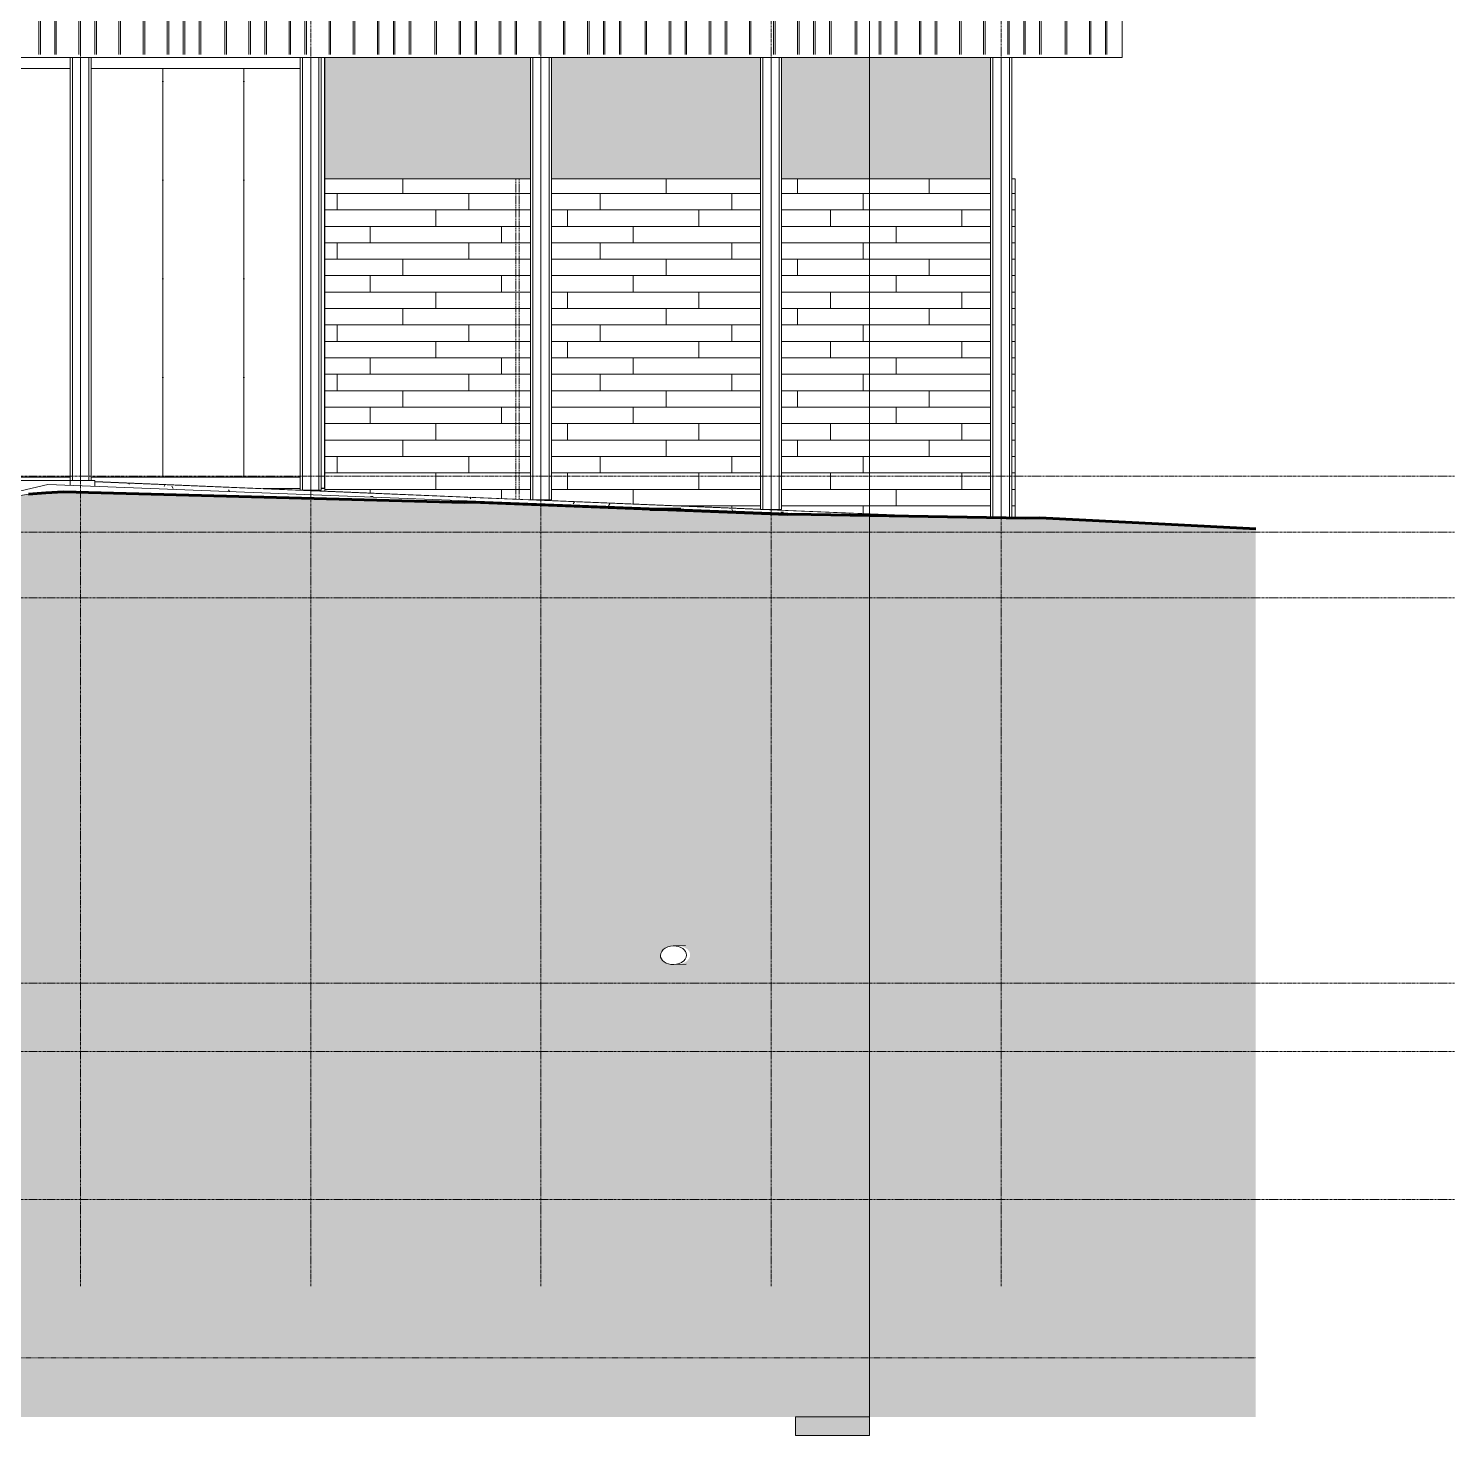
# Model space of a CAD drawing. Header units: inches. Extents: x -3207 to -1935, y -201 to 483.
# Drawn here: x -2282.4 to -1935.5, y -201.4 to 140.9 of the extents above; entities that cross this region are included whole.
import ezdxf

# ---------------------------------------------------------------- set-up
doc = ezdxf.new("R2010")
doc.units = ezdxf.units.IN
doc.header["$MEASUREMENT"] = 0
for name, pattern in [('Aligning Line 1_8_', [0.25, 0.125, -0.125]), ('Dash 1_16_', [0.125, 0.0625, -0.0625]), ('Grid Line 1_2_', [0.875, 0.5, -0.125, 0.125, -0.125])]:
    doc.linetypes.add(name, pattern=pattern)
for name, color, linetype, lineweight in [('A-CLNG', 13, 'Continuous', 18), ('A-DETL-1', 90, 'Dash 1_16_', 9), ('A-FLOR', 192, 'Continuous', 18), ('A-FLOR-LEVL-1', 51, 'Grid Line 1_2_', 9), ('A-GLAZ-CWMG', 51, 'Continuous', 9), ('A-WALL', 113, 'Continuous', 18), ('A-WALL-PATT-1', 111, 'Continuous', 9), ('C-TOPO', 7, 'Continuous', 9), ('C-TOPO-1', 7, 'Continuous', 60), ('C-TOPO-MAJR', 7, 'Continuous', 80), ('G-ANNO-SYMB', 111, 'Aligning Line 1_8_', 9), ('G-ANNO-SYMB-1', 111, 'Continuous', 9), ('I-WALL', 2, 'Continuous', 18), ('P-PIPE', 3, 'Continuous', 9), ('S-COLS', 52, 'Continuous', 9), ('S-FNDN', 32, 'Continuous', 18), ('S-GRID-1', 1, 'Grid Line 1_2_', 9)]:
    doc.layers.add(name, color=color, linetype=linetype, lineweight=lineweight)
pattern_1 = [(0, (-2625.466, 126.9), (15.36, 3.84), [0.634, -10.886, 0.634, -10.886, -61.44]), (0, (-2625.466, 126.9), (15.36, 3.84), [-23.04, 0.634, -22.406, 0.634, -10.886, -26.88]), (0, (-2625.466, 126.9), (15.36, 3.84), [-57.6, 0.634, -7.046, 0.634, -18.566]), (120, (-2619.706, 128.82), (-11.005538, 11.38215), [0.634, -10.886, 0.634, -10.886, -61.44]), (120, (-2619.706, 128.82), (-11.005538, 11.38215), [-23.04, 0.634, -22.406, 0.634, -10.886, -26.88]), (120, (-2619.706, 128.82), (-11.005538, 11.38215), [-57.6, 0.634, -7.046, 0.634, -18.566]), (240, (-2617.786, 136.5), (-4.354462, -15.22215), [0.634, -10.886, 0.634, -10.886, -61.44]), (240, (-2617.786, 136.5), (-4.354462, -15.22215), [-23.04, 0.634, -22.406, 0.634, -10.886, -26.88]), (240, (-2617.786, 136.5), (-4.354462, -15.22215), [-57.6, 0.634, -7.046, 0.634, -18.566])]

# ---------------------------------------------------------------- blocks, each defined once
blk = doc.blocks.new('Rectangular Mullion - Profile_Polycarbonate_Lower-2249733-BUILDING SECTION - NORTH_SOUTH - LOOKING EAST2')
at = {"layer": 'A-GLAZ-CWMG'}
for p, q in [((-2321.34, 31), (-2321.34, 31.75)), ((-2321.34, 31.75), (-2272.34, 31.75)), ((-2267.21, 31.75), (-2216.34, 31.75))]:
    blk.add_line(p, q, dxfattribs=at)
blk = doc.blocks.new('Rectangular Mullion - Profile_Polycarbonate_Upper and left-2249734-BUILDING SECTION - NORTH_SOUTH - LOOKING EAST2')
at = {"layer": 'A-GLAZ-CWMG'}
for p, q in [((-2321.34, 131.25), (-2321.34, 133.87)), ((-2272.34, 131.25), (-2321.34, 131.25)), ((-2216.34, 131.25), (-2267.21, 131.25))]:
    blk.add_line(p, q, dxfattribs=at)
blk = doc.blocks.new('Section - 3_32_ x 3_8_-54337-BUILDING SECTION - NORTH_SOUTH - LOOKING EAST2')
at = {"layer": 'G-ANNO-SYMB-1'}
blk.add_hatch(color=256, dxfattribs=at).paths.add_polyline_path([(-2782.8, -166.82), (-2800.8, -166.82), (-2800.8, -171.32), (-2782.8, -171.32)], flags=0)
for p, q in [((-2800.8, -171.32), (-2800.8, -166.82)), ((-2800.8, -166.82), (-2782.8, -166.82)), ((-2782.8, -166.82), (-2782.8, -171.32)), ((-2782.8, -171.32), (-2800.8, -171.32))]:
    blk.add_line(p, q, dxfattribs=at)

msp = doc.modelspace()

# ---------------------------------------------------------------- hatches: boundary and pattern name
at = {"layer": 'A-WALL-PATT-1'}
h = msp.add_hatch(dxfattribs=at)
h.set_pattern_fill('FP_2', color=256, style=0, pattern_type=2)
h.set_pattern_definition([(90, (-2020.087, 122.25), (-51.125, 3e-15), [24, 0, 0, 0]), (90, (-2014.587, 122.25), (-51.125, 3e-15), [24, 0, 0, 0]), (90, (-2014.21, 122.25), (-51.125, 3e-15), [24, 0, 0, 0]), (90, (-2010.71, 122.25), (-51.125, 3e-15), [24, 0, 0, 0]), (90, (-2010.337, 122.25), (-51.125, 3e-15), [24, 0, 0, 0]), (90, (-2004.837, 122.25), (-51.125, 3e-15), [24, 0, 0, 0]), (90, (-2004.46, 122.25), (-51.125, 3e-15), [24, 0, 0, 0]), (90, (-1993.087, 122.25), (-51.125, 3e-15), [24, 0, 0, 0]), (90, (-1992.71, 122.25), (-51.125, 3e-15), [24, 0, 0, 0]), (90, (-1989.21, 122.25), (-51.125, 3e-15), [24, 0, 0, 0]), (90, (-1988.837, 122.25), (-51.125, 3e-15), [24, 0, 0, 0]), (90, (-1985.337, 122.25), (-51.125, 3e-15), [24, 0, 0, 0]), (90, (-1984.96, 122.25), (-51.125, 3e-15), [24, 0, 0, 0]), (90, (-1979.087, 122.25), (-51.125, 3e-15), [24, 0, 0, 0]), (90, (-1978.71, 122.25), (-51.125, 3e-15), [24, 0, 0, 0]), (90, (-1973.21, 122.25), (-51.125, 3e-15), [24, 0, 0, 0]), (90, (-1972.837, 122.25), (-51.125, 3e-15), [24, 0, 0, 0]), (90, (-1969.337, 122.25), (-51.125, 3e-15), [24, 0, 0, 0]), (90, (-1998.96, 122.25), (-51.125, 3e-15), [24, 0, 0, 0]), (90, (-1998.587, 122.25), (-51.125, 3e-15), [24, 0, 0, 0])])
h.paths.add_polyline_path([(-2334.33668, 133.875), (-2334.33668, 134), (-2335.58668, 134), (-2335.58668, 133.875)], flags=0)
h.paths.add_polyline_path([(-2327.83668, 133.875), (-2327.83668, 134), (-2328.58668, 134), (-2328.58668, 133.875)], flags=0)
h.paths.add_polyline_path([(-2129.1427, 134.625), (-2016.33668, 134.625), (-2016.33668, 265.89433), (-2526.16624, 265.89433), (-2307.77418, 247.69499), (-2307.77418, 236.65686), (-2326.33668, 238.20374), (-2326.33668, 238.0984), (-2325.83668, 238.0984), (-2325.83668, 149.625), (-2290.33668, 149.625), (-2290.33668, 134.625), (-2274.4417, 134.625)], flags=0)
h.paths.add_polyline_path([(-2049.89918, 179.125), (-2097.64918, 179.125), (-2097.64918, 227.125), (-2049.89918, 227.125), (-2049.89918, 179.77274)], flags=0)
h.paths.add_polyline_path([(-2528.71495, 248.75), (-2526.47398, 248.75), (-2527.61793, 249.96545), (-2528.76189, 248.75)], flags=0)
h.paths.add_polyline_path([(-2535.64918, 257.4821), (-2527.73179, 265.89433), (-2535.64918, 265.89433), (-2535.64918, 264.55623)], flags=0)
h = msp.add_hatch(dxfattribs=at)
h.set_pattern_fill('FP_16', color=256, style=0, pattern_type=2)
h.set_pattern_definition([(90, (-2190.714, 32), (-19.685, 1e-15), [24, 0, 0, 0])])
h.paths.add_polyline_path([(-2210.39918, 29.0625), (-2210.39918, 133.875), (-2211.21168, 133.875), (-2211.21168, 29.0625)], flags=0)
h.paths.add_polyline_path([(-2216.33668, 31.75), (-2216.33668, 131.25), (-2267.21168, 131.25), (-2267.21168, 31.75), (-2266.33668, 31.75)], flags=0)
h.paths.add_polyline_path([(-2274.33668, 31.75), (-2272.33668, 31.75), (-2272.33668, 131.25), (-2321.33668, 131.25), (-2321.33668, 31.75), (-2274.4417, 31.75)], flags=0)
h = msp.add_hatch(dxfattribs=at)
h.set_pattern_fill('FP_17', color=256, style=0, pattern_type=2)
h.set_pattern_definition([(212.005, (-2627.079, 130.931), (-80.619876, -53.746335), [2.535, -250.987]), (213.69, (-2625.466, 132.006), (-26.87387, -26.87325), [1.938, -94.955]), (198.435, (-2624.66, 132.274), (-53.747, -26.8734), [0.85, -84.131]), (180, (-2623.585, 132.274), (-3e-15, -26.873), [1.075, -25.798]), (161.565, (-2622.779, 132.006), (-26.87304, 2e-05), [0.85, -84.131]), (333.435, (-2622.51, 151.354), (26.87306, 2e-05), [1.202, -58.889]), (296.565, (-2622.779, 151.892), (26.87304, -26.8731), [0.601, -59.49]), (270, (-2622.78, 153.236), (26.873, 2e-15), [1.344, -25.53]), (186.34, (-2622.51, 135.768), (-214.986308, -26.872903), [2.433, -240.914]), (296.565, (-2616.598, 152.429), (26.87304, -26.8731), [0.601, -59.49]), (303.69, (-2617.136, 153.236), (26.87325, -26.87387), [0.969, -95.924]), (229.399, (-2612.836, 141.411), (-134.365571, -161.240653), [2.478, -245.282]), (243.435, (-2612.03, 143.024), (2e-05, -26.87306), [1.803, -58.288]), (213.69, (-2602.624, 140.068), (-26.87387, -26.87325), [0.969, -95.924]), (33.69, (-2610.686, 132.543), (26.87387, 26.87325), [0.969, -95.924]), (0, (-2611.223, 132.543), (0, 26.873), [0.537, -26.336]), (333.435, (-2611.761, 132.812), (26.87306, 2e-05), [0.601, -59.49]), (284.036, (-2612.03, 133.887), (26.87309, -80.61944), [1.108, -109.693]), (270, (-2612.03, 134.424), (26.873, 2e-15), [0.537, -26.336]), (243.435, (-2612.03, 134.962), (2e-05, -26.87306), [0.601, -59.49]), (135, (-2612.03, 135.23), (-26.8729, 2e-15), [0.38, -37.625]), (90, (-2612.03, 134.962), (-26.873, 2e-15), [0.269, -26.605]), (18.435, (-2602.355, 147.323), (53.747, 26.8734), [1.7, -83.281]), (6.34, (-2600.743, 147.861), (214.986308, 26.872903), [2.433, -240.914]), (180, (-2601.818, 141.41), (-3e-15, -26.873), [1.612, -25.261]), (197.354, (-2597.518, 142.755), (-80.6202226, -26.87323), [4.505, -445.973]), (198.435, (-2596.712, 143.024), (-53.747, -26.8734), [0.85, -84.131]), (213.69, (-2595.906, 143.561), (-26.87387, -26.87325), [0.969, -95.924]), (251.565, (-2595.637, 144.367), (-2e-05, -26.87304), [0.85, -84.131]), (243.435, (-2595.368, 144.905), (2e-05, -26.87306), [0.601, -59.49]), (270, (-2595.368, 145.442), (26.873, 2e-15), [0.537, -26.336]), (293.199, (-2596.174, 147.323), (26.874084, -53.74642), [2.047, -202.614]), (315, (-2596.981, 148.13), (26.8729, 0), [1.14, -36.864]), (0, (-2598.324, 148.13), (0, 26.873), [1.344, -25.53]), (341.565, (-2604.236, 141.68), (26.87304, -2e-05), [0.85, -84.131]), (303.69, (-2604.774, 142.486), (26.87325, -26.87387), [0.969, -95.924]), (279.462, (-2605.043, 144.099), (26.87256, -134.366403), [1.635, -161.829]), (270, (-2605.043, 145.71), (26.873, 2e-15), [1.612, -25.261]), (239.036, (-2604.236, 147.055), (-26.873028, -53.74617), [1.567, -155.13]), (188.13, (-2602.355, 147.323), (-161.240193, -26.872598), [1.9, -188.123]), (116.565, (-2622.242, 146.517), (-26.87304, 26.8731), [0.601, -59.49]), (135, (-2621.704, 145.98), (-26.8729, 2e-15), [0.76, -37.244]), (168.69, (-2620.36, 145.711), (-26.872813, 0.00023), [1.37, -135.657]), (191.31, (-2619.017, 145.98), (-107.493183, -26.873136), [1.37, -135.657]), (194.036, (-2617.942, 146.249), (-80.61944, -26.87309), [1.108, -109.693]), (236.31, (-2617.404, 147.055), (-26.87322, -53.74604), [0.969, -95.924]), (236.31, (-2616.867, 147.861), (-26.87322, -53.74604), [0.969, -95.924]), (270, (-2616.867, 148.667), (26.873, 2e-15), [0.806, -26.067]), (291.801, (-2617.404, 150.011), (26.872702, -53.746922), [1.447, -143.27]), (116.565, (-2617.136, 144.367), (-26.87304, 26.8731), [1.202, -58.889]), (168.69, (-2615.792, 144.099), (-26.872813, 0.00023), [1.37, -135.657]), (194.036, (-2614.717, 144.367), (-80.61944, -26.87309), [1.108, -109.693]), (225, (-2613.911, 145.174), (2e-15, -26.8729), [1.14, -36.864]), (251.565, (-2613.642, 145.98), (-2e-05, -26.87304), [0.85, -84.131]), (296.565, (-2614.18, 147.055), (26.87304, -26.8731), [1.202, -58.889]), (315, (-2614.717, 147.592), (26.8729, 0), [0.76, -37.244]), (326.31, (-2615.523, 148.13), (53.74604, -26.87322), [0.969, -95.924]), (0, (-2616.06, 148.13), (0, 26.873), [0.537, -26.336]), (33.69, (-2616.867, 147.592), (26.87387, 26.87325), [0.969, -95.924]), (71.565, (-2617.136, 146.786), (2e-05, 26.87304), [0.85, -84.131]), (63.435, (-2617.404, 146.249), (-2e-05, 26.87306), [0.601, -59.49]), (71.565, (-2617.673, 145.442), (2e-05, 26.87304), [0.85, -84.131]), (104.036, (-2617.673, 144.367), (-26.87309, 80.61944), [1.108, -109.693]), (45, (-2618.211, 143.83), (0, 26.8729), [0.76, -37.244]), (18.435, (-2619.017, 143.561), (53.747, 26.8734), [0.85, -84.131]), (0, (-2620.36, 143.56), (0, 26.873), [1.344, -25.53]), (14.036, (-2621.435, 143.292), (80.61944, 26.87309), [1.108, -109.693]), (341.565, (-2622.242, 143.561), (26.87304, -2e-05), [0.85, -84.131]), (270, (-2622.242, 144.367), (26.873, 2e-15), [0.806, -26.067]), (225, (-2621.435, 145.174), (2e-15, -26.8729), [1.14, -36.864]), (198.435, (-2619.823, 145.711), (-53.747, -26.8734), [1.7, -83.281]), (180, (-2618.48, 145.71), (-3e-15, -26.873), [1.344, -25.53]), (153.435, (-2617.942, 145.442), (-26.87306, -2e-05), [0.601, -59.49]), (206.565, (-2607.73, 141.143), (-26.8731, -26.87304), [0.601, -59.49]), (146.31, (-2606.924, 140.605), (-53.74604, 26.87322), [0.969, -95.924]), (119.745, (-2605.849, 138.724), (-80.619755, 134.36604), [2.167, -214.493]), (95.711, (-2605.58, 136.037), (-26.874985, 241.859121), [2.701, -267.372]), (90, (-2605.58, 135.768), (-26.873, 2e-15), [0.269, -26.605]), (63.435, (-2605.849, 135.23), (-2e-05, 26.87306), [0.601, -59.49]), (26.565, (-2606.386, 134.962), (26.8731, 26.87304), [0.601, -59.49]), (0, (-2607.192, 134.962), (0, 26.873), [0.806, -26.067]), (0, (-2607.46, 134.962), (0, 26.873), [0.269, -26.605]), (0, (-2608, 134.962), (0, 26.873), [0.537, -26.336]), (326.31, (-2608.805, 135.499), (53.74604, -26.87322), [0.969, -95.924]), (333.435, (-2609.342, 135.768), (26.87306, 2e-05), [0.601, -59.49]), (284.036, (-2609.611, 136.843), (26.87309, -80.61944), [1.108, -109.693]), (270, (-2609.61, 137.38), (26.873, 2e-15), [0.537, -26.336]), (270, (-2609.61, 138.187), (26.873, 2e-15), [0.806, -26.067]), (258.69, (-2609.342, 139.53), (-0.00023, -26.872813), [1.37, -135.657]), (231.34, (-2608.267, 140.874), (-80.620223, -107.493037), [1.721, -170.352]), (270, (-2602.624, 140.336), (26.873, 2e-15), [0.269, -26.605]), (270, (-2602.624, 140.605), (26.873, 2e-15), [0.269, -26.605]), (326.31, (-2603.43, 141.143), (53.74604, -26.87322), [0.969, -95.924]), (333.435, (-2605.043, 141.949), (26.87306, 2e-05), [1.803, -58.288]), (0, (-2606.386, 141.95), (0, 26.873), [1.344, -25.53]), (63.435, (-2606.655, 141.411), (-2e-05, 26.87306), [0.601, -59.49]), (90, (-2606.655, 140.336), (-26.873, 2e-15), [1.075, -25.798]), (135, (-2605.849, 139.53), (-26.8729, 2e-15), [1.14, -36.864]), (161.565, (-2605.043, 139.261), (-26.87304, 2e-05), [0.85, -84.131]), (180, (-2604.236, 139.26), (-3e-15, -26.873), [0.806, -26.067]), (198.435, (-2603.43, 139.53), (-53.747, -26.8734), [0.85, -84.131]), (351.87, (-2613.911, 154.042), (26.873028, -0.000376), [3.8, -186.222]), (14.036, (-2614.986, 153.773), (80.61944, 26.87309), [1.108, -109.693]), (53.13, (-2615.792, 152.698), (53.746544, 80.620104), [1.344, -133.023]), (95.194, (-2615.523, 149.742), (-26.871261, 268.732839), [2.968, -293.857]), (101.31, (-2615.254, 148.398), (-26.873136, 107.493183), [1.37, -135.657]), (143.13, (-2614.18, 147.592), (-80.620104, 53.746544), [1.344, -133.023]), (161.565, (-2613.373, 147.323), (-26.87304, 2e-05), [0.85, -84.131]), (198.435, (-2612.567, 147.592), (-53.747, -26.8734), [0.85, -84.131]), (225, (-2611.223, 148.936), (2e-15, -26.8729), [1.9, -36.104]), (228.814, (-2609.342, 151.086), (-161.239614, -188.112355), [2.857, -282.81]), (251.565, (-2609.074, 151.892), (-2e-05, -26.87304), [0.85, -84.131]), (270, (-2609.074, 152.16), (26.873, 2e-15), [0.269, -26.605]), (288.435, (-2609.342, 152.967), (26.8734, -53.747), [0.85, -84.131]), (326.31, (-2610.149, 153.504), (53.74604, -26.87322), [0.969, -95.924]), (90, (-2622.51, 147.055), (-26.873, 2e-15), [1.881, -24.992]), (338.199, (-2618.748, 150.548), (80.619823, -26.87288), [1.447, -143.27]), (0, (-2620.36, 150.548), (0, 26.873), [1.612, -25.261]), (30.964, (-2621.704, 149.742), (80.6192, 53.74697), [1.567, -155.13]), (45, (-2622.51, 148.936), (0, 26.8729), [1.14, -36.864]), (90, (-2626.81, 138.455), (-26.873, 2e-15), [1.881, -24.992]), (116.565, (-2626.004, 136.843), (-26.87304, 26.8731), [1.803, -58.288]), (153.435, (-2624.391, 136.037), (-26.87306, -2e-05), [1.803, -58.288]), (180, (-2623.048, 136.037), (-3e-15, -26.873), [1.344, -25.53]), (218.66, (-2621.704, 137.112), (-26.873042, -26.873378), [1.721, -170.352]), (231.34, (-2620.629, 138.455), (-80.620223, -107.493037), [1.721, -170.352]), (213.69, (-2619.017, 139.53), (-26.87387, -26.87325), [1.938, -94.955]), (239.036, (-2618.211, 140.874), (-26.873028, -53.74617), [1.567, -155.13]), (270, (-2618.21, 141.41), (26.873, 2e-15), [0.537, -26.336]), (270, (-2618.21, 142.218), (26.873, 2e-15), [0.806, -26.067]), (315, (-2619.017, 143.024), (26.8729, 0), [1.14, -36.864]), (350.538, (-2620.629, 143.292), (26.873645, 0.00015), [1.635, -161.829]), (14.036, (-2622.779, 142.755), (80.61944, 26.87309), [2.216, -108.585]), (18.435, (-2625.198, 141.949), (53.747, 26.8734), [2.549, -82.431]), (45, (-2626.004, 141.143), (0, 26.8729), [1.14, -36.864]), (45, (-2626.81, 140.336), (0, 26.8729), [1.14, -36.864]), (108.435, (-2620.898, 134.424), (-26.8734, 53.747), [1.7, -83.281]), (126.87, (-2620.092, 133.349), (-26.87385, 26.87335), [1.344, -133.023]), (146.31, (-2619.285, 132.812), (-53.74604, 26.87322), [0.969, -95.924]), (161.565, (-2618.479, 132.543), (-26.87304, 2e-05), [0.85, -84.131]), (135, (-2617.673, 131.737), (-26.8729, 2e-15), [1.14, -36.864]), (161.565, (-2616.867, 131.468), (-26.87304, 2e-05), [0.85, -84.131]), (180, (-2616.06, 131.468), (-3e-15, -26.873), [0.806, -26.067]), (206.565, (-2615.523, 131.737), (-26.8731, -26.87304), [0.601, -59.49]), (206.565, (-2614.448, 132.274), (-26.8731, -26.87304), [1.202, -58.889]), (189.462, (-2612.836, 132.543), (-134.366403, -26.87256), [1.635, -161.829]), (243.435, (-2612.298, 133.618), (2e-05, -26.87306), [1.202, -58.889]), (270, (-2612.298, 133.887), (26.873, 2e-15), [0.269, -26.605]), (270, (-2612.298, 134.424), (26.873, 2e-15), [0.537, -26.336]), (326.31, (-2613.105, 136.037), (53.74604, -26.87322), [0.969, -95.924]), (327.995, (-2615.254, 137.38), (134.367248, -80.618618), [2.535, -250.987]), (329.036, (-2616.598, 138.187), (53.74617, -26.873028), [1.567, -155.13]), (341.565, (-2618.211, 138.724), (26.87304, -2e-05), [1.7, -83.281]), (0, (-2619.285, 138.724), (0, 26.873), [1.075, -25.798]), (33.69, (-2620.092, 138.187), (26.87387, 26.87325), [0.969, -95.924]), (53.13, (-2620.898, 137.112), (53.746544, 80.620104), [1.344, -133.023]), (63.435, (-2621.435, 136.037), (-2e-05, 26.87306), [1.202, -58.889]), (225, (-2609.074, 133.887), (2e-15, -26.8729), [1.14, -36.864]), (236.31, (-2608.536, 134.693), (-26.87322, -53.74604), [0.969, -95.924]), (270, (-2608.536, 134.962), (26.873, 2e-15), [0.269, -26.605]), (315, (-2609.074, 135.499), (26.8729, 0), [0.76, -37.244]), (333.435, (-2610.149, 136.037), (26.87306, 2e-05), [1.202, -58.889]), (18.435, (-2611.761, 135.499), (53.747, 26.8734), [1.7, -83.281]), (75.964, (-2612.03, 134.424), (-0.00036, 26.87343), [1.108, -109.693]), (71.565, (-2624.123, 129.318), (2e-05, 26.87304), [0.85, -84.131]), (135, (-2623.585, 128.781), (-26.8729, 2e-15), [0.76, -37.244]), (146.31, (-2622.779, 128.243), (-53.74604, 26.87322), [0.969, -95.924]), (153.435, (-2621.704, 127.706), (-26.87306, -2e-05), [1.202, -58.889]), (180, (-2621.435, 127.706), (-3e-15, -26.873), [0.269, -26.605]), (161.565, (-2620.629, 127.437), (-26.87304, 2e-05), [0.85, -84.131]), (180, (-2619.554, 127.437), (-3e-15, -26.873), [1.075, -25.798]), (198.435, (-2618.748, 127.706), (-53.747, -26.8734), [0.85, -84.131]), (210.964, (-2617.404, 128.512), (-80.6192, -53.74697), [1.567, -155.13]), (206.565, (-2616.867, 128.781), (-26.8731, -26.87304), [0.601, -59.49]), (251.565, (-2616.598, 129.587), (-2e-05, -26.87304), [0.85, -84.131]), (303.69, (-2617.136, 130.393), (26.87325, -26.87387), [0.969, -95.924]), (306.87, (-2617.942, 131.468), (26.87385, -26.87335), [1.344, -133.023]), (323.13, (-2619.017, 132.274), (80.620104, -53.746544), [1.344, -133.023]), (345.964, (-2620.092, 132.543), (26.87343, 0.00036), [1.108, -109.693]), (18.435, (-2620.898, 132.274), (53.747, 26.8734), [0.85, -84.131]), (30.964, (-2622.242, 131.468), (80.6192, 53.74697), [1.567, -155.13]), (39.806, (-2623.854, 130.125), (26.872563, 26.87335), [2.099, -207.788]), (135, (-2615.792, 127.706), (-26.8729, 2e-15), [0.38, -37.625]), (153.435, (-2615.254, 127.437), (-26.87306, -2e-05), [0.601, -59.49]), (191.31, (-2613.911, 127.706), (-107.493183, -26.873136), [1.37, -135.657]), (165.964, (-2612.836, 127.437), (-26.87343, -0.00036), [1.108, -109.693]), (175.236, (-2609.611, 127.169), (-26.872853, -0.000164), [3.236, -320.361]), (206.565, (-2609.074, 127.437), (-26.8731, -26.87304), [0.601, -59.49]), (225, (-2608.536, 127.975), (2e-15, -26.8729), [0.76, -37.244]), (270, (-2608.536, 129.318), (26.873, 2e-15), [1.344, -25.53]), (270, (-2608.536, 130.125), (26.873, 2e-15), [0.806, -26.067]), (308.66, (-2609.611, 131.468), (26.873378, -26.873042), [1.721, -170.352]), (338.199, (-2610.955, 132.006), (80.619823, -26.87288), [1.447, -143.27]), (348.69, (-2612.298, 132.274), (26.872813, -0.00023), [1.37, -135.657]), (18.435, (-2614.717, 131.468), (53.747, 26.8734), [2.549, -82.431]), (36.87, (-2615.792, 130.662), (26.87335, 26.87385), [1.344, -133.023]), (68.199, (-2616.329, 129.318), (26.87288, 80.619823), [1.447, -143.27]), (101.31, (-2616.061, 127.975), (-26.873136, 107.493183), [1.37, -135.657]), (348.69, (-2618.479, 153.504), (26.872813, -0.00023), [1.37, -135.657]), (354.806, (-2621.435, 153.773), (26.873363, 0.000201), [2.968, -293.857]), (0, (-2622.242, 153.773), (0, 26.873), [0.806, -26.067]), (45, (-2622.779, 153.236), (0, 26.8729), [0.76, -37.244]), (180, (-2620.63, 150.817), (-3e-15, -26.873), [0.806, -26.067]), (188.13, (-2618.748, 151.086), (-161.240193, -26.872598), [1.9, -188.123]), (172.875, (-2616.598, 150.817), (-26.87349, 0.00024), [2.167, -214.493]), (225, (-2616.329, 151.086), (2e-15, -26.8729), [0.38, -37.625]), (270, (-2616.33, 151.892), (26.873, 2e-15), [0.806, -26.067]), (161.565, (-2607.73, 152.698), (-26.87304, 2e-05), [0.85, -84.131]), (180, (-2606.655, 152.698), (-3e-15, -26.873), [1.075, -25.798]), (198.435, (-2605.849, 152.967), (-53.747, -26.8734), [0.85, -84.131]), (170.538, (-2604.236, 152.698), (-26.873645, -0.00015), [1.635, -161.829]), (213.69, (-2603.43, 153.236), (-26.87387, -26.87325), [0.969, -95.924]), (270, (-2603.43, 153.504), (26.873, 2e-15), [0.269, -26.605]), (296.565, (-2603.699, 154.042), (26.87304, -26.8731), [0.601, -59.49]), (341.565, (-2605.311, 154.579), (26.87304, -2e-05), [1.7, -83.281]), (341.565, (-2606.924, 155.117), (26.87304, -2e-05), [1.7, -83.281]), (14.036, (-2607.999, 154.848), (80.61944, 26.87309), [1.108, -109.693]), (45, (-2608.805, 154.042), (0, 26.8729), [1.14, -36.864]), (104.036, (-2608.536, 152.967), (-26.87309, 80.61944), [1.108, -109.693]), (0, (-2629.497, 129.587), (0, 26.873), [0.269, -26.605]), (315, (-2630.035, 130.125), (26.8729, 0), [0.76, -37.244]), (274.764, (-2630.304, 133.349), (26.875449, -295.606197), [3.236, -320.361]), (255.964, (-2630.035, 134.424), (0.00036, -26.87343), [1.108, -109.693]), (225, (-2629.497, 134.962), (2e-15, -26.8729), [0.76, -37.244]), (198.435, (-2627.079, 135.768), (-53.747, -26.8734), [2.549, -82.431]), (180, (-2626.81, 135.768), (-3e-15, -26.873), [0.269, -26.605]), (171.87, (-2624.929, 135.499), (-26.873028, 0.000376), [1.9, -188.123]), (146.31, (-2621.704, 135.23), (-53.74604, 26.87322), [0.969, -95.924]), (108.435, (-2621.167, 133.618), (-26.8734, 53.747), [1.7, -83.281]), (90, (-2621.167, 133.35), (-26.873, 2e-15), [0.269, -26.605]), (71.565, (-2621.435, 132.543), (2e-05, 26.87304), [0.85, -84.131]), (26.565, (-2621.973, 132.274), (26.8731, 26.87304), [0.601, -59.49]), (18.435, (-2622.779, 132.006), (53.747, 26.8734), [0.85, -84.131]), (126.87, (-2608.267, 130.125), (-26.87385, 26.87335), [1.344, -133.023]), (123.69, (-2607.73, 129.318), (-26.87325, 26.87387), [0.969, -95.924]), (149.036, (-2606.386, 128.512), (-53.74617, 26.873028), [1.567, -155.13]), (168.69, (-2605.043, 128.243), (-26.872813, 0.00023), [1.37, -135.657]), (213.69, (-2604.236, 128.781), (-26.87387, -26.87325), [0.969, -95.924]), (251.565, (-2603.968, 129.587), (-2e-05, -26.87304), [0.85, -84.131]), (270, (-2603.968, 129.856), (26.873, 2e-15), [0.269, -26.605]), (279.462, (-2604.236, 131.468), (26.87256, -134.366403), [1.635, -161.829]), (243.435, (-2603.968, 132.006), (2e-05, -26.87306), [0.601, -59.49]), (270, (-2603.968, 132.274), (26.873, 2e-15), [0.269, -26.605]), (296.565, (-2604.774, 133.887), (26.87304, -26.8731), [1.803, -58.288]), (329.036, (-2606.118, 134.693), (53.74617, -26.873028), [1.567, -155.13]), (8.13, (-2607.999, 134.424), (161.240193, 26.872598), [1.9, -188.123]), (45, (-2609.074, 133.349), (0, 26.8729), [1.52, -36.484]), (45, (-2609.611, 132.812), (0, 26.8729), [0.76, -37.244]), (90, (-2609.61, 132.006), (-26.873, 2e-15), [0.806, -26.067]), (123.69, (-2609.074, 131.2), (-26.87325, 26.87387), [0.969, -95.924]), (101.31, (-2605.043, 136.037), (-26.873136, 107.493183), [1.37, -135.657]), (108.435, (-2604.774, 135.23), (-26.8734, 53.747), [0.85, -84.131]), (135, (-2604.505, 134.962), (-26.8729, 2e-15), [0.38, -37.625]), (180, (-2603.7, 134.962), (-3e-15, -26.873), [0.806, -26.067]), (213.69, (-2602.893, 135.499), (-26.87387, -26.87325), [0.969, -95.924]), (187.125, (-2600.743, 135.768), (-188.113443, -26.873064), [2.167, -214.493]), (236.31, (-2600.205, 136.574), (-26.87322, -53.74604), [0.969, -95.924]), (270, (-2600.205, 136.843), (26.873, 2e-15), [0.269, -26.605]), (288.435, (-2600.474, 137.649), (26.8734, -53.747), [0.85, -84.131]), (285.945, (-2601.012, 139.53), (26.872526, -80.620535), [1.956, -193.684]), (315, (-2601.549, 140.068), (26.8729, 0), [0.76, -37.244]), (18.435, (-2602.355, 139.799), (53.747, 26.8734), [0.85, -84.131]), (29.745, (-2604.236, 138.724), (134.36604, 80.619755), [2.167, -214.493]), (18.435, (-2605.043, 138.455), (53.747, 26.8734), [0.85, -84.131]), (75.964, (-2605.311, 137.38), (-0.00036, 26.87343), [1.108, -109.693]), (180, (-2613.105, 144.367), (-3e-15, -26.873), [0.806, -26.067]), (180, (-2612.567, 144.367), (-3e-15, -26.873), [0.537, -26.336]), (135, (-2612.03, 143.83), (-26.8729, 2e-15), [0.76, -37.244]), (90, (-2612.03, 143.024), (-26.873, 2e-15), [0.806, -26.067]), (26.565, (-2616.061, 138.724), (26.8731, 26.87304), [1.803, -58.288]), (341.565, (-2616.867, 138.993), (26.87304, -2e-05), [0.85, -84.131]), (300.964, (-2617.673, 140.336), (53.74697, -80.6192), [1.567, -155.13]), (71.565, (-2612.567, 141.143), (2e-05, 26.87304), [0.85, -84.131]), (90, (-2612.567, 139.8), (-26.873, 2e-15), [1.344, -25.53]), (123.69, (-2612.03, 138.993), (-26.87325, 26.87387), [0.969, -95.924]), (153.435, (-2610.955, 138.455), (-26.87306, -2e-05), [1.202, -58.889]), (198.435, (-2610.149, 138.724), (-53.747, -26.8734), [0.85, -84.131]), (243.435, (-2609.88, 139.261), (2e-05, -26.87306), [0.601, -59.49]), (255.964, (-2609.611, 140.336), (0.00036, -26.87343), [1.108, -109.693]), (251.565, (-2609.342, 141.143), (-2e-05, -26.87304), [0.85, -84.131]), (291.801, (-2609.88, 142.486), (26.872702, -53.746922), [1.447, -143.27]), (323.13, (-2610.955, 143.292), (80.620104, -53.746544), [1.344, -133.023]), (18.435, (-2611.761, 143.024), (53.747, 26.8734), [0.85, -84.131]), (63.435, (-2612.298, 141.949), (-2e-05, 26.87306), [1.202, -58.889]), (135, (-2614.448, 137.112), (-26.8729, 2e-15), [1.14, -36.864]), (149.036, (-2613.105, 136.305), (-53.74617, 26.873028), [1.567, -155.13]), (146.31, (-2612.298, 135.768), (-53.74604, 26.87322), [0.969, -95.924]), (180, (-2611.76, 135.768), (-3e-15, -26.873), [0.537, -26.336]), (210.964, (-2610.417, 136.574), (-80.6192, -53.74697), [1.567, -155.13]), (243.435, (-2610.149, 137.112), (2e-05, -26.87306), [0.601, -59.49]), (303.69, (-2610.686, 137.918), (26.87325, -26.87387), [0.969, -95.924]), (321.34, (-2612.03, 138.993), (107.493037, -80.620223), [1.721, -170.352]), (345.964, (-2613.105, 139.261), (26.87343, 0.00036), [1.108, -109.693]), (11.31, (-2614.448, 138.993), (107.493183, 26.873136), [1.37, -135.657]), (26.565, (-2614.986, 138.724), (26.8731, 26.87304), [0.601, -59.49]), (71.565, (-2615.254, 137.918), (2e-05, 26.87304), [0.85, -84.131]), (15.945, (-2615.792, 143.83), (80.620535, 26.872526), [1.956, -193.684]), (29.745, (-2617.673, 142.755), (134.36604, 80.619755), [2.167, -214.493]), (63.435, (-2617.942, 142.218), (-2e-05, 26.87306), [0.601, -59.49]), (90, (-2617.942, 141.41), (-26.873, 2e-15), [0.806, -26.067]), (104.036, (-2617.673, 140.336), (-26.87309, 80.61944), [1.108, -109.693]), (120.964, (-2616.867, 138.993), (-53.74697, 80.6192), [1.567, -155.13]), (153.435, (-2601.818, 153.236), (-26.87306, -2e-05), [0.601, -59.49]), (180, (-2601.28, 153.236), (-3e-15, -26.873), [0.537, -26.336]), (209.745, (-2599.399, 154.311), (-134.36604, -80.619755), [2.167, -214.493]), (225, (-2598.324, 155.385), (2e-15, -26.8729), [1.52, -36.484]), (239.036, (-2597.518, 156.729), (-26.873028, -53.74617), [1.567, -155.13]), (239.036, (-2596.712, 158.073), (-26.873028, -53.74617), [1.567, -155.13]), (270, (-2596.712, 158.342), (26.873, 2e-15), [0.269, -26.605]), (333.435, (-2597.249, 158.61), (26.87306, 2e-05), [0.601, -59.49]), (0, (-2598.056, 158.61), (0, 26.873), [0.806, -26.067]), (45, (-2598.862, 157.804), (0, 26.8729), [1.14, -36.864]), (26.565, (-2602.087, 156.192), (26.8731, 26.87304), [3.605, -56.485]), (30.964, (-2603.43, 155.385), (80.6192, 53.74697), [1.567, -155.13]), (90, (-2603.43, 154.848), (-26.873, 2e-15), [0.537, -26.336]), (128.66, (-2602.355, 153.504), (-26.873378, 26.873042), [1.721, -170.352]), (255.964, (-2605.311, 144.636), (0.00036, -26.87343), [1.108, -109.693]), (281.31, (-2605.58, 145.98), (26.873136, -107.493183), [1.37, -135.657]), (309.806, (-2606.924, 147.592), (26.87335, -26.872563), [2.099, -207.788]), (329.036, (-2608.267, 148.398), (53.74617, -26.873028), [1.567, -155.13]), (345.964, (-2609.342, 148.667), (26.87343, 0.00036), [1.108, -109.693]), (0, (-2610.417, 148.667), (0, 26.873), [1.075, -25.798]), (26.565, (-2611.492, 148.13), (26.8731, 26.87304), [1.202, -58.889]), (45, (-2612.298, 147.323), (0, 26.8729), [1.14, -36.864]), (53.13, (-2613.105, 146.249), (53.746544, 80.620104), [1.344, -133.023]), (90, (-2613.105, 145.442), (-26.873, 2e-15), [0.806, -26.067]), (135, (-2612.298, 144.636), (-26.8729, 2e-15), [1.14, -36.864]), (144.462, (-2610.417, 143.292), (-80.619876, 53.7472), [2.312, -228.861]), (135, (-2609.074, 141.949), (-26.8729, 2e-15), [1.9, -36.104]), (153.435, (-2607.999, 141.411), (-26.87306, -2e-05), [1.202, -58.889]), (206.565, (-2606.924, 141.949), (-26.8731, -26.87304), [1.202, -58.889]), (230.194, (-2605.58, 143.561), (-107.49424, -134.36609), [2.099, -207.788]), (66.801, (-2609.074, 150.011), (53.747178, 134.366145), [2.047, -202.614]), (90, (-2609.074, 149.205), (-26.873, 2e-15), [0.806, -26.067]), (153.435, (-2608.536, 148.936), (-26.87306, -2e-05), [0.601, -59.49]), (153.435, (-2607.461, 148.398), (-26.87306, -2e-05), [1.202, -58.889]), (149.036, (-2606.118, 147.592), (-53.74617, 26.873028), [1.567, -155.13]), (180, (-2604.774, 147.592), (-3e-15, -26.873), [1.344, -25.53]), (180, (-2603.16, 147.592), (-3e-15, -26.873), [1.612, -25.261]), (213.69, (-2602.355, 148.13), (-26.87387, -26.87325), [0.969, -95.924]), (243.435, (-2601.818, 149.205), (2e-05, -26.87306), [1.202, -58.889]), (277.125, (-2602.087, 151.354), (26.873064, -188.113443), [2.167, -214.493]), (315, (-2602.624, 151.892), (26.8729, 0), [0.76, -37.244]), (341.565, (-2603.43, 152.161), (26.87304, -2e-05), [0.85, -84.131]), (352.875, (-2605.58, 152.429), (26.87349, -0.00024), [2.167, -214.493]), (0, (-2606.924, 152.43), (0, 26.873), [1.344, -25.53]), (21.801, (-2608.267, 151.892), (53.746922, 26.872702), [1.447, -143.27]), (90, (-2596.174, 150.548), (-26.873, 2e-15), [1.075, -25.798]), (90, (-2596.174, 149.473), (-26.873, 2e-15), [1.075, -25.798]), (56.31, (-2596.712, 148.667), (26.87322, 53.74604), [0.969, -95.924]), (18.435, (-2597.518, 148.398), (53.747, 26.8734), [0.85, -84.131]), (0, (-2600.205, 148.398), (0, 26.873), [2.687, -24.186]), (341.565, (-2601.012, 148.667), (26.87304, -2e-05), [0.85, -84.131]), (296.565, (-2601.28, 149.205), (26.87304, -26.8731), [0.601, -59.49]), (278.13, (-2601.549, 151.086), (26.872598, -161.240193), [1.9, -188.123]), (270, (-2601.55, 151.354), (26.873, 2e-15), [0.269, -26.605]), (251.565, (-2601.28, 152.161), (-2e-05, -26.87304), [0.85, -84.131]), (225, (-2600.474, 152.967), (2e-15, -26.8729), [1.14, -36.864]), (218.66, (-2599.131, 154.042), (-26.873042, -26.873378), [1.721, -170.352]), (225, (-2598.324, 154.848), (2e-15, -26.8729), [1.14, -36.864]), (206.565, (-2597.787, 155.117), (-26.8731, -26.87304), [0.601, -59.49]), (180, (-2597.25, 155.117), (-3e-15, -26.873), [0.537, -26.336]), (123.69, (-2596.712, 154.311), (-26.87325, 26.87387), [0.969, -95.924]), (108.435, (-2596.443, 153.504), (-26.8734, 53.747), [0.85, -84.131]), (98.13, (-2596.174, 151.623), (-26.872598, 161.240193), [1.9, -188.123])])
h.paths.add_polyline_path([(-2210.33668, 104.38232), (-2160.33668, 104.38232), (-2160.33668, 133.875), (-2210.33668, 133.875), (-2210.33668, 104.43374)], flags=0)
h.paths.add_polyline_path([(-2155.21168, 104.38232), (-2104.33668, 104.38232), (-2104.33668, 133.875), (-2155.21168, 133.875), (-2155.21168, 104.43374)], flags=0)
h.paths.add_polyline_path([(-2099.21168, 104.38232), (-2048.33668, 104.38232), (-2048.33668, 133.875), (-2099.21168, 133.875), (-2099.21168, 104.43374)], flags=0)
h = msp.add_hatch(dxfattribs=at)
h.set_pattern_fill('FP_5', color=256, style=0, pattern_type=2)
h.set_pattern_definition([(0, (-2047.337, 32.8), (0, 4), []), (90, (-2047.337, 32.8), (-8, 8), [4, -28]), (90, (-2031.337, 36.8), (-8, 8), [4, -28])])
h.paths.add_polyline_path([(-2042.33668, 22.04382), (-2042.33668, 104.38232), (-2043.21168, 104.38232), (-2043.21168, 22.05892)], flags=0)
h.paths.add_polyline_path([(-2048.33668, 22.14739), (-2048.33668, 104.38232), (-2099.21168, 104.38232), (-2099.21168, 23.92682), (-2103.58044, 23.92682), (-2069.74238, 22.5169), (-2049.46805, 22.16692)], flags=0)
h.paths.add_polyline_path([(-2104.33668, 23.95833), (-2104.33668, 104.38232), (-2155.21168, 104.38232), (-2155.21168, 26.25673), (-2159.49821, 26.25673), (-2116.20133, 24.45269)], flags=0)
h.paths.add_polyline_path([(-2160.33668, 26.29167), (-2160.33668, 104.38232), (-2210.33668, 104.38232), (-2210.33668, 28.375), (-2165.65228, 26.51315)], flags=0)
h = msp.add_hatch(dxfattribs=at)
h.set_pattern_fill('FP_1', color=256, style=0, pattern_type=2)
h.set_pattern_definition(pattern_1)
h.paths.add_polyline_path([(-2325.58668, 18.83383), (-2301.30119, 24.5), (-2325.58668, 24.5)], flags=0)
h.paths.add_polyline_path([(-2210.33668, 28.375), (-2210.33668, 29), (-2211.21168, 29), (-2211.21168, 28.58664), (-2215.41598, 28.58664), (-2211.21168, 28.41146)], flags=0)
h.paths.add_polyline_path([(-2216.33668, 28.625), (-2216.33668, 29), (-2225.33668, 29)], flags=0)
h = msp.add_hatch(dxfattribs=at)
h.set_pattern_fill('FP_1', color=256, style=0, pattern_type=2)
h.set_pattern_definition(pattern_1)
h.paths.add_polyline_path([(-2097.88641, 23.65846), (-2266.33668, 30.66691), (-2266.33668, 29.55329), (-2164.9837, 25.58676), (-2097.88641, 23.0061)], flags=0)
h.paths.add_polyline_path([(-2070.94986, 22.53775), (-2097.88641, 23.65846), (-2097.88641, 23.0061), (-2096.71106, 22.98245), (-2081.3084, 22.71656)], flags=0)
at = {"layer": 'C-TOPO'}
h = msp.add_hatch(color=256, dxfattribs=at)
h.paths.add_polyline_path([(-2296.50297, -196.92226), (-1983.8437, -196.92226), (-1983.8437, 19.18311), (-2036.42707, 21.89217), (-2039.82425, 21.82004), (-2096.71122, 22.80204), (-2097.8864, 22.71656), (-2174.58592, 25.66654), (-2176.34156, 25.58676), (-2273.93506, 28.20502), (-2278.21068, 27.98123), (-2282.44391, 27.63565), (-2300.58345, 24.66746), (-2325.58668, 18.83383), (-2325.58668, -95.375), (-2295.58668, -95.375), (-2295.58668, -109.375), (-2326.33668, -109.375), (-2326.33668, -196.92226), (-2298.9372, -196.92226)], flags=0)
h.paths.add_polyline_path([(-2125.51926, -86.79673), (-2126.22732, -86.74519), (-2126.73695, -86.64336), (-2127.28707, -86.4435), (-2127.76926, -86.17073), (-2128.16498, -85.83552), (-2128.45903, -85.45078), (-2128.64428, -85.00132), (-2128.70124, -84.59312), (-2128.62146, -84.09116), (-2128.38613, -83.61203), (-2128.00703, -83.17974), (-2127.50319, -82.81597), (-2126.89987, -82.53896), (-2126.14003, -82.35437), (-2125.51926, -82.29576), (-2124.62957, -82.26954), (-2123.87739, -82.32985), (-2123.3396, -82.44913), (-2122.81542, -82.64899), (-2122.34863, -82.92176), (-2121.96375, -83.25696), (-2121.67843, -83.64171), (-2121.50508, -84.06122), (-2121.45176, -84.49937), (-2121.54019, -85.00132), (-2121.7856, -85.48046), (-2122.17798, -85.91275), (-2122.70259, -86.27652), (-2123.34879, -86.55353), (-2123.92467, -86.70396), (-2124.8112, -86.77587)], flags=0)
at = {"layer": 'S-COLS'}
h = msp.add_hatch(dxfattribs=at)
h.set_pattern_fill('FP_20', color=256, style=0, pattern_type=2)
h.set_pattern_definition([(90, (-2245.774, 0), (2, -1e-16), [])])
h.paths.add_polyline_path([(-2272.33668, 31), (-2267.21168, 31), (-2267.21168, 133.875), (-2272.33668, 133.875), (-2272.33668, 104.43374)], flags=0)
h = msp.add_hatch(dxfattribs=at)
h.set_pattern_fill('FP_23', color=256, style=0, pattern_type=2)
h.set_pattern_definition([(90, (-2189.774, 0), (2, -1e-16), [])])
h.paths.add_polyline_path([(-2211.21168, 28.58664), (-2211.21168, 133.875), (-2216.33668, 133.875), (-2216.33668, 28.58664)], flags=0)
h = msp.add_hatch(dxfattribs=at)
h.set_pattern_fill('FP_22', color=256, style=0, pattern_type=2)
h.set_pattern_definition([(90, (-2133.774, 0), (2, -1e-16), [])])
h.paths.add_polyline_path([(-2155.21168, 26.25673), (-2155.21168, 133.875), (-2160.33668, 133.875), (-2160.33668, 26.25673)], flags=0)
h = msp.add_hatch(dxfattribs=at)
h.set_pattern_fill('FP_21', color=256, style=0, pattern_type=2)
h.set_pattern_definition([(90, (-2077.774, 0), (2, -1e-16), [])])
h.paths.add_polyline_path([(-2099.21168, 23.92682), (-2099.21168, 133.875), (-2104.33668, 133.875), (-2104.33668, 23.92682)], flags=0)
h = msp.add_hatch(dxfattribs=at)
h.set_pattern_fill('FP_7', color=256, style=0, pattern_type=2)
h.set_pattern_definition([(90, (-2021.774, 0), (2, -1e-16), [])])
h.paths.add_polyline_path([(-2043.21168, 22.05892), (-2043.21168, 133.875), (-2048.33668, 133.875), (-2048.33668, 22.14739)], flags=0)

# ---------------------------------------------------------------- linework, layer by layer
at = {"layer": 'A-CLNG'}
for q in [(-2290.33668, 133.875), (-2016.33668, 134.625)]:
    msp.add_line((-2016.33668, 133.875), q, dxfattribs=at)
at = {"layer": 'A-DETL-1'}
for p, q in [((-2163.83668, 104.38232), (-2163.83668, 26.4375)), ((-2163.08668, 104.38232), (-2163.08668, 26.40625))]:
    msp.add_line(p, q, dxfattribs=at)
at = {"layer": 'A-FLOR'}
for p, q in [((-2325.58668, 31), (-2272.33668, 31)), ((-2272.33668, 31), (-2272.33668, 29.78858)), ((-2266.33668, 30.70833), (-2216.33668, 28.625)), ((-2215.41598, 28.58664), (-2160.33668, 26.29167)), ((-2159.49821, 26.25673), (-2104.33668, 23.95833)), ((-2103.58044, 23.92682), (-2069.74239, 22.5169))]:
    msp.add_line(p, q, dxfattribs=at)
at = {"layer": 'A-FLOR-LEVL-1'}
for p, q in [((-1935.47917, 32), (-3194.57025, 32)), ((-1935.47917, 18.375), (-3194.57025, 18.375)), ((-1935.47917, 2.375), (-3194.57025, 2.375)), ((-1935.47917, -91.375), (-3194.57025, -91.375)), ((-1935.47917, -108), (-3194.57025, -108)), ((-1935.47917, -144), (-3194.57025, -144))]:
    msp.add_line(p, q, dxfattribs=at)
at = {"layer": 'A-WALL'}
for p, q in [((-2210.39918, 29.0625), (-2210.39918, 133.875)), ((-2211.21168, 29.0625), (-2210.39918, 29.0625))]:
    msp.add_line(p, q, dxfattribs=at)
at = {"layer": 'C-TOPO'}
for p, q in [((-2277.72784, 30), (-2300.58344, 24.66747)), ((-2282.44373, 27.63568), (-2278.21051, 27.98125)), ((-2273.935, 28.20503), (-2278.21051, 27.98125)), ((-2175.72784, 26), (-2277.72784, 30)), ((-2176.34161, 25.58671), (-2273.935, 28.20503)), ((-2300.58344, 24.66747), (-2282.44373, 27.63568)), ((-2176.34161, 25.58671), (-2174.58563, 25.6665)), ((-2175.72784, 26), (-2097.72784, 23)), ((-2174.58563, 25.6665), (-2097.88641, 22.71652)), ((-2096.71106, 22.80201), (-2097.88641, 22.71652)), ((-2097.72784, 23), (-2039.7984, 22)), ((-2039.82422, 21.82001), (-2096.71106, 22.80201)), ((-2039.82422, 21.82001), (-2036.42651, 21.89216)), ((-2036.42651, 21.89216), (-2039.7984, 22)), ((-2039.7984, 22), (-2039.55336, 21.96233)), ((-2005.8457, 20.31664), (-2036.42651, 21.89216)), ((-1983.8437, 19.18311), (-2005.8457, 20.31664))]:
    msp.add_line(p, q, dxfattribs=at)
at = {"layer": 'C-TOPO-1'}
for p, q in [((-2282.44373, 27.63567), (-2278.21068, 27.98123)), ((-2278.21051, 27.98123), (-2273.93506, 28.20502)), ((-2273.935, 28.20502), (-2176.34156, 25.58676)), ((-2176.34156, 25.58676), (-2174.58592, 25.66654)), ((-2174.58563, 25.66653), (-2097.8864, 22.71656)), ((-2097.8864, 22.71656), (-2096.71122, 22.80204)), ((-2096.71106, 22.80204), (-2039.82425, 21.82004)), ((-2039.82425, 21.82004), (-2036.42707, 21.89217)), ((-2036.42707, 21.89217), (-2005.84564, 20.31664)), ((-2005.84564, 20.31664), (-1983.8437, 19.18311))]:
    msp.add_line(p, q, dxfattribs=at)
at = {"layer": 'C-TOPO-MAJR'}
msp.add_line((-2131.25582, 24), (-2123.72793, 24), dxfattribs=at)
at = {"layer": 'G-ANNO-SYMB'}
msp.add_line((-2876.84459, -182.48287), (-1983.8437, -182.48287), dxfattribs=at)
at = {"layer": 'G-ANNO-SYMB-1'}
msp.add_line((-2077.79874, 405.76985), (-2077.79874, -196.89908), dxfattribs=at)
at = {"layer": 'I-WALL'}
msp.add_line((-2016.33668, 134.625), (-2016.33668, 394.36308), dxfattribs=at)
at = {"layer": 'P-PIPE'}
for p, q in [((-2122.57498, -82.20852), (-2125.586, -82.29723)), ((-2125.45252, -86.79525), (-2122.44245, -86.70657))]:
    msp.add_line(p, q, dxfattribs=at)
at = {"layer": 'P-PIPE', "flags": 128}
for points in [[(-2125.51926, -82.29576), (-2126.22732, -82.36261), (-2126.89987, -82.53896), (-2127.50319, -82.81597), (-2128.00703, -83.17974), (-2128.38613, -83.61203), (-2128.62146, -84.09116), (-2128.70124, -84.59312)], [(-2122.33728, -84.49937), (-2122.39842, -84.06122), (-2122.57949, -83.64171), (-2122.87354, -83.25696), (-2123.26926, -82.92176), (-2123.75145, -82.64899), (-2124.30157, -82.44913), (-2124.89849, -82.32985), (-2125.51926, -82.29576)], [(-2128.70124, -84.59312), (-2128.6401, -85.03127), (-2128.45903, -85.45078), (-2128.16498, -85.83552), (-2127.76926, -86.17073), (-2127.28707, -86.4435), (-2126.73695, -86.64336), (-2126.14003, -86.76264), (-2125.51926, -86.79673)], [(-2125.51926, -86.79673), (-2124.8112, -86.72988), (-2124.13865, -86.55353), (-2123.53533, -86.27652), (-2123.03149, -85.91275), (-2122.6524, -85.48046), (-2122.41706, -85.00132), (-2122.33728, -84.49937)]]:
    msp.add_lwpolyline(points, dxfattribs=at)
at = {"layer": 'S-COLS'}
for p, q in [((-2272.33668, 31), (-2272.33668, 133.875)), ((-2267.21168, 133.875), (-2267.21168, 31)), ((-2216.33668, 28.58664), (-2216.33668, 133.875)), ((-2211.21168, 133.875), (-2211.21168, 28.58664)), ((-2160.33668, 26.25673), (-2160.33668, 133.875)), ((-2155.21168, 133.875), (-2155.21168, 26.25673)), ((-2104.33668, 23.92682), (-2104.33668, 133.875)), ((-2099.21168, 133.875), (-2099.21168, 23.92682)), ((-2048.33668, 22.14739), (-2048.33668, 133.875)), ((-2043.21168, 133.875), (-2043.21168, 22.05892)), ((-2211.21168, 28.58664), (-2216.33668, 28.58664)), ((-2155.21168, 26.25673), (-2160.33668, 26.25673)), ((-2099.21168, 23.92682), (-2104.33668, 23.92682))]:
    msp.add_line(p, q, dxfattribs=at)
at = {"layer": 'S-FNDN'}
for p, q in [((-2210.33668, 28.375), (-2210.33668, 133.875)), ((-2160.33668, 104.38232), (-2210.33668, 104.38232)), ((-2104.33668, 104.38232), (-2155.21168, 104.38232)), ((-2048.33668, 104.38232), (-2099.21168, 104.38232)), ((-2042.33668, 104.38232), (-2043.21168, 104.38232)), ((-2042.33668, 22.04382), (-2042.33668, 104.38232)), ((-2272.33668, 31), (-2266.33668, 31)), ((-2266.33668, 31), (-2266.33668, 29.55329)), ((-2070.94987, 22.53775), (-2266.33668, 30.66691)), ((-2216.33668, 29), (-2225.33668, 29)), ((-2210.33668, 29), (-2211.21168, 29))]:
    msp.add_line(p, q, dxfattribs=at)
at = {"layer": 'S-GRID-1'}
for p, q in [((-2269.77418, -165.07357), (-2269.77418, 454.14485)), ((-2213.77418, -165.07357), (-2213.77418, 454.14485)), ((-2157.77418, -165.07357), (-2157.77418, 454.14485)), ((-2101.77418, -165.07357), (-2101.77418, 454.14485)), ((-2045.77418, -165.07357), (-2045.77418, 454.14485))]:
    msp.add_line(p, q, dxfattribs=at)

# ---------------------------------------------------------------- block references
at = {"layer": 'A-GLAZ-CWMG'}
for name in ['Rectangular Mullion - Profile_Polycarbonate_Upper and left-2249734-BUILDING SECTION - NORTH_SOUTH - LOOKING EAST2', 'Rectangular Mullion - Profile_Polycarbonate_Lower-2249733-BUILDING SECTION - NORTH_SOUTH - LOOKING EAST2']:
    msp.add_blockref(name, (0, 0), dxfattribs=at)
at = {"layer": 'G-ANNO-SYMB-1', "extrusion": (0, 0, -1)}
msp.add_blockref('Section - 3_32_ x 3_8_-54337-BUILDING SECTION - NORTH_SOUTH - LOOKING EAST2', (4878.59748, -30.07854), dxfattribs=at)

doc.saveas('drawing.dxf')
